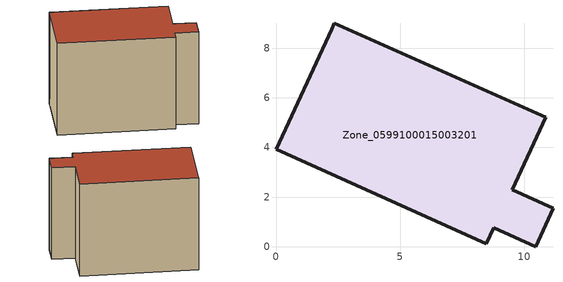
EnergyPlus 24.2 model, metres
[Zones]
Zone_0599100015003201
 floor ground (C_G): 10.86,5.21 9.52,2.29 11.16,1.54 10.46,0 8.77,0.77 8.47,0.12 0,3.92 2.25,8.77 2.35,9 z0.83
 wall outside (C_F): 0,3.92 8.47,0.12 8.77,0.77 10.46,0 11.16,1.54 9.52,2.29 10.86,5.21 2.35,9 2.25,8.77 0,3.92 z0.83:8.73
 roof outside (C_R): 9.52,2.29 10.86,5.21 2.35,9 2.25,8.77 0,3.92 8.47,0.12 8.77,0.77 10.46,0 11.16,1.54 z8.73
[BUILDING]
Pand.0599100015003201: North Axis=0; Terrain=City; Loads Convergence Tolerance Value=0.04; Temperature Convergence Tolerance Value=0.4; Solar Distribution=FullExterior; Maximum Number of Warmup Days=25; Minimum Number of Warmup Days=1
[Site:Location]
Rotterdam.The.Hague.AP_ZH_NLD Design_Conditions: Latitude=51.96; Longitude=4.45; Time Zone=1; Elevation=-4.5
[SITE:GROUNDTEMPERATURE:BUILDINGSURFACE]
18, 18, 18, 18, 18, 18, 18, 18, 18, 18, 18, 18
[MATERIAL] Thermal Absorptance=0.9; Solar Absorptance=0.7; Visible Absorptance=0.7
Name | Roughness | Thickness | Conductivity | Density | Specific Heat
G.TI.1965-1974 | MediumSmooth | 0.15 | 0.882353 | 540 | 1210
F.TI.1965-1974 | Rough | 0.3 | 0.697674 | 1920 | 840
R.TI.1965-1974 | MediumRough | 0.2 | 0.232558 | 1500 | 1000
[CONSTRUCTION]
C_G: G.TI.1965-1974
C_F: F.TI.1965-1974
C_R: R.TI.1965-1974
[ZONE]
Zone_0599100015003201: Type=1; Multiplier=1; Ceiling Height=Autocalculate; Volume=Autocalculate; Floor Area=autocalculate; Part of Total Floor Area=Yes
[ZONEINFILTRATION:DESIGNFLOWRATE]
Infil_Zone_0599100015003201: Zone or ZoneList or Space or SpaceList=Zone_0599100015003201; Schedule=AlwaysOn; Design Flow Rate Calculation Method=Flow/Area; Flow Rate per Floor Area=0.003; Constant Term Coefficient=1; Temperature Term Coefficient=0; Velocity Term Coefficient=0; Velocity Squared Term Coefficient=0
[HVACTEMPLATE:ZONE:IDEALLOADSAIRSYSTEM]
Zone_0599100015003201: Maximum Heating Supply Air Temperature=50; Minimum Cooling Supply Air Temperature=13; Maximum Heating Supply Air Humidity Ratio=0.0156; Minimum Cooling Supply Air Humidity Ratio=0.0077; Heating Limit=NoLimit; Cooling Limit=NoLimit; Dehumidification Control Type=ConstantSensibleHeatRatio; Cooling Sensible Heat Ratio=0.7; Dehumidification Setpoint=60; Humidification Control Type=None; Humidification Setpoint=30; Outdoor Air Method=None; Outdoor Air Flow Rate per Person=0.00944; Outdoor Air Flow Rate per Zone Floor Area=0; Outdoor Air Flow Rate per Zone=0; Demand Controlled Ventilation Type=None; Outdoor Air Economizer Type=NoEconomizer; Heat Recovery Type=None; Sensible Heat Recovery Effectiveness=0.7; Latent Heat Recovery Effectiveness=0.65
[ZONECONTROL:THERMOSTAT]
ThermostatControl_Zone_0599100015003201: Zone or ZoneList=Zone_0599100015003201; Control Type Schedule=DualSetpointControlType; Control 1=Thermostat_Zone_0599100015003201; Temperature Difference Between Cutout And Setpoint=0
[THERMOSTATSETPOINT:DUALSETPOINT]
Thermostat_Zone_0599100015003201: Heating Setpoint Temperature Schedule=HeatingSetpoint_Zone_0599100015003201; Cooling Setpoint Temperature Schedule=CoolingSetpoint_Zone_0599100015003201
[SCHEDULE:COMPACT]
HeatingSetpoint_Zone_0599100015003201: Through: 12/31, For: AllDays, Until: 24:00, 21
CoolingSetpoint_Zone_0599100015003201: Through: 12/31, For: AllDays, Until: 24:00, 24
DualSetpointControlType: Through: 12/31, For: AllDays, Until: 24:00, 4
AlwaysOn: Through: 12/31, For: AllDays, Until: 24:00, 1
